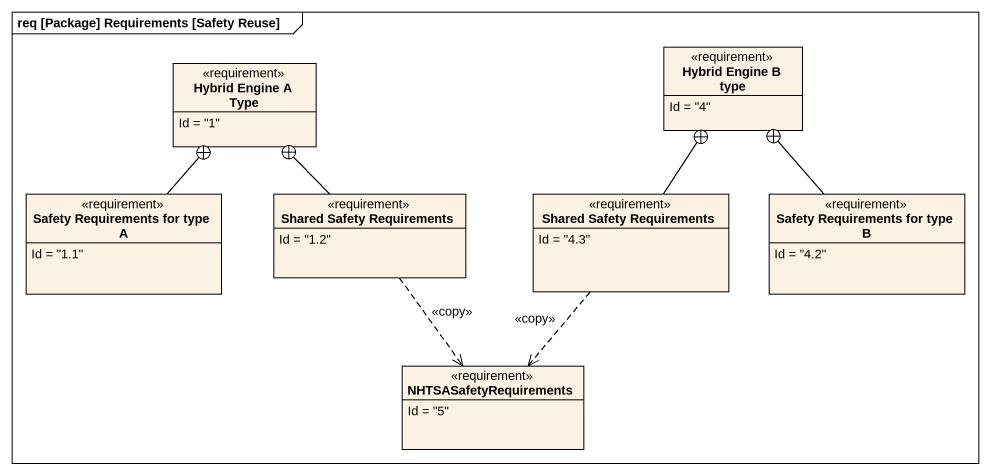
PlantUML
@startuml
mainframe req [Package] Requirements [Safety Reuse]
hide circle
hide empty members
class "Hybrid Engine A Type" as Hybrid_Engine_A_Type <<requirement>> {
  Id = "1"
}
class "Hybrid Engine B type" as Hybrid_Engine_B_type <<requirement>> {
  Id = "4"
}
class "Safety Requirements for type A" as Safety_Requirements_for <<requirement>> {
  Id = "1.1"
}
class "Shared Safety Requirements" as Shared_Safety_Requirements <<requirement>> {
  Id = "1.2"
}
class "Shared Safety Requirements" as Shared_Safety_Requirements_2 <<requirement>> {
  Id = "4.3"
}
class "Safety Requirements for type B" as Safety_Requirements_for_2 <<requirement>> {
  Id = "4.2"
}
class NHTSASafetyRequirements <<requirement>> {
  Id = "5"
}
Safety_Requirements_for -up-+ Hybrid_Engine_A_Type
Shared_Safety_Requirements -up-+ Hybrid_Engine_A_Type
Shared_Safety_Requirements ..> NHTSASafetyRequirements : <<copy>>
Shared_Safety_Requirements_2 -up-+ Hybrid_Engine_B_type
Shared_Safety_Requirements_2 ..> NHTSASafetyRequirements : <<copy>>
Safety_Requirements_for_2 -up-+ Hybrid_Engine_B_type
@enduml
